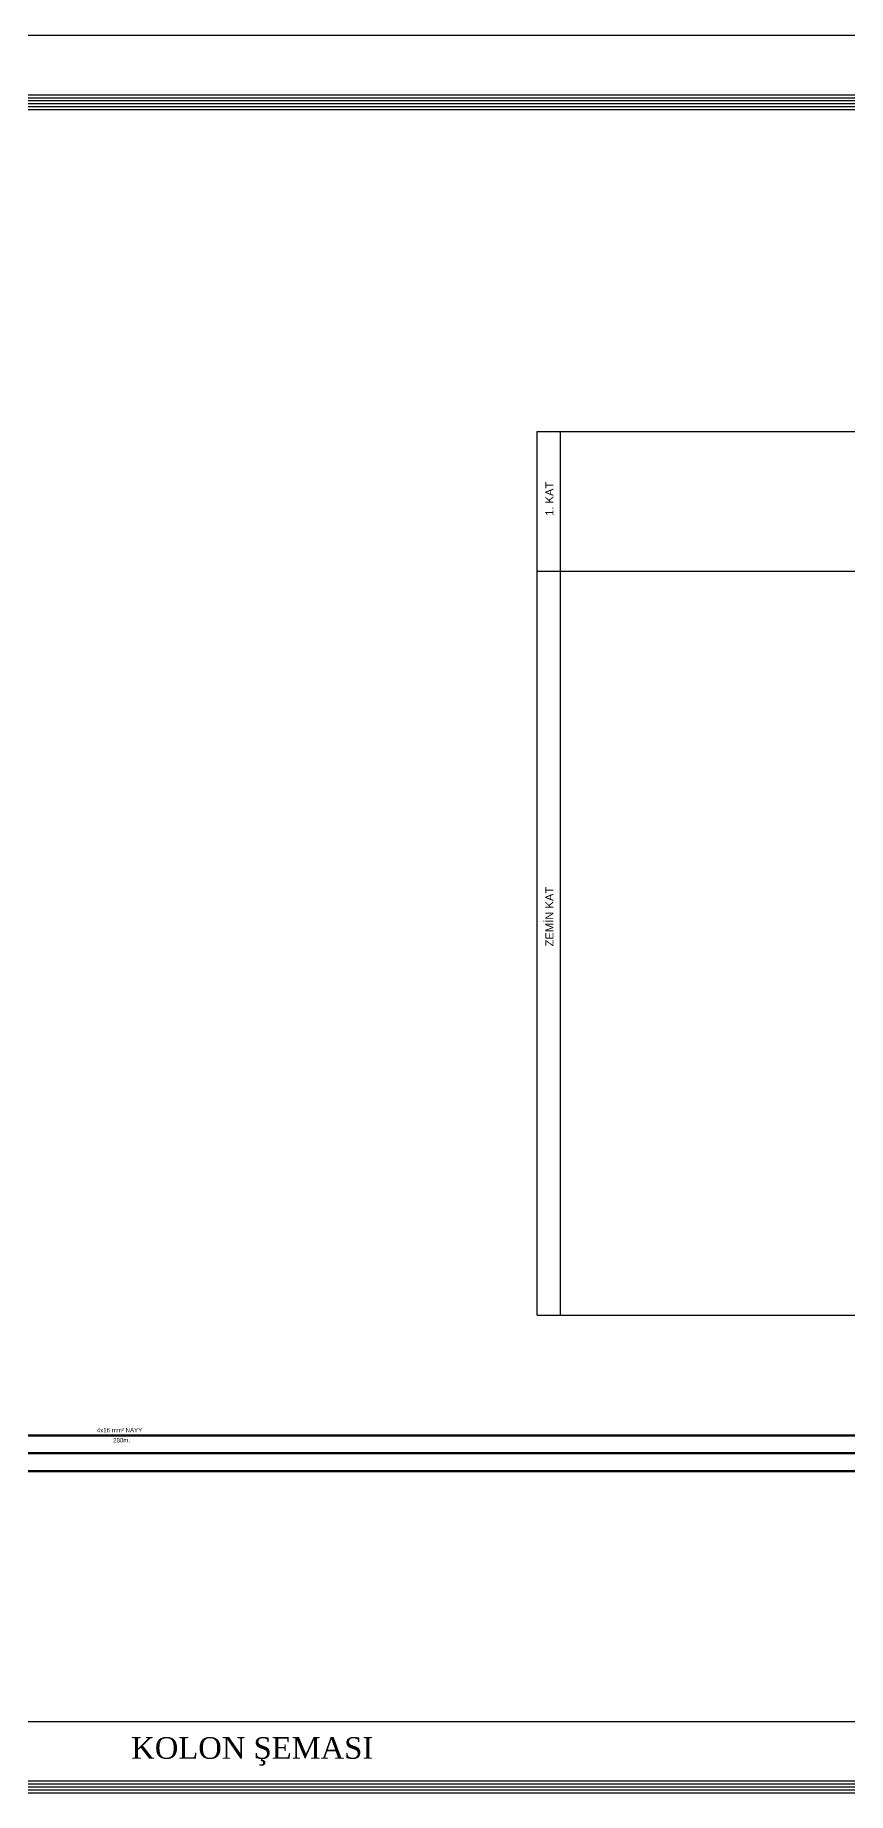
# Model space of a CAD drawing. Header units: millimetres. Extents: x 2046 to 14753, y 2361 to 29276.
# Drawn here: x 6694 to 8059, y 2361 to 5313 of the extents above; entities that cross this region are included whole.
import ezdxf

# ---------------------------------------------------------------- set-up
doc = ezdxf.new("R2010")
doc.units = ezdxf.units.MM
doc.layers.add('AYD', color=3, linetype='Continuous')
doc.layers.add('MYKUVVET', color=1, linetype='Continuous')
for name, color, linetype, lineweight in [('HAT_ENH', 56, 'Continuous', 9), ('KOLON HATTI  0.60 mm', 91, 'Continuous', 53), ('yazi', 251, 'Continuous', 25)]:
    doc.layers.add(name, color=color, linetype=linetype, lineweight=lineweight)
doc.styles.add('Elektrik Yazı', font='times.ttf')
doc.styles.get("Standard").update_dxf_attribs({"font": 'arial.ttf'})
doc.styles.add('STYLE1', font='arial.ttf', dxfattribs={"height": 60})

msp = doc.modelspace()

# ---------------------------------------------------------------- linework, layer by layer
at = {"layer": 'KOLON HATTI  0.60 mm'}
for p, q in [((6138.781, 2961.616), (8225.299, 2961.616)), ((6024.901, 2931.616), (8305.089, 2931.616)), ((5911.476, 2901.616), (8438.042, 2901.616))]:
    msp.add_line(p, q, dxfattribs=at)
at = {"layer": 'MYKUVVET', "color": 8}
for p, q in [((7537.066, 3163.262), (7537.075, 4647.712)), ((7537.075, 4647.712), (8905.23, 4647.712)), ((7576.546, 3163.262), (7576.546, 4647.712)), ((7537.075, 4412.847), (8905.23, 4412.847)), ((7537.066, 3163.262), (8905.23, 3163.262))]:
    msp.add_line(p, q, dxfattribs=at)
at = {"layer": 'yazi'}
for p, q in [((3005.515, 5198.146), (11474.215, 5198.146)), ((3010.515, 5203.146), (11469.215, 5203.146)), ((3015.515, 5208.146), (11464.215, 5208.146)), ((3020.515, 5213.146), (11484.215, 5213.146)), ((2995.515, 5188.146), (11484.215, 5188.146)), ((3000.515, 5193.146), (11479.215, 5193.146))]:
    msp.add_line(p, q, dxfattribs=at)
for points in [[(3015.515, 5313.146), (11484.215, 5313.146)], [(3015.515, 2481.267), (11464.215, 2481.267)], [(3000.515, 2366.267), (11479.215, 2366.267)], [(3005.515, 2371.267), (11474.215, 2371.267)], [(3010.515, 2376.267), (11469.215, 2376.267)], [(3015.515, 2381.267), (11464.215, 2381.267)], [(2995.515, 2361.267), (11484.215, 2361.267)]]:
    msp.add_lwpolyline(points, dxfattribs=at)

# ---------------------------------------------------------------- texts
at = {"layer": 'AYD', "style": 'STYLE1'}
for s, p in [('1. KAT', (7564.539, 4505.785)), ('ZEMİN KAT', (7564.539, 3782.745))]:
    msp.add_text(s, height=13.44, rotation=90, dxfattribs=at).set_placement(p)
at = {"layer": 'HAT_ENH', "color": 1, "char_height": 7.31586, "width": 107.2577, "attachment_point": 1, "rotation": 359.990874}
for s, insert in [('\\A1;4x16 mm² NAYY', (6797.651, 2974.074)), ('\\A1;\\pi40.02014;280m.', (6785.007, 2957.034))]:
    msp.add_mtext(s, dxfattribs=dict(at, insert=insert))
at = {"layer": 'yazi', "lineweight": 30, "insert": (6855.386, 2454.792), "char_height": 36.27535, "width": 737.82109, "attachment_point": 1, "style": 'Elektrik Yazı'}
msp.add_mtext('KOLON ŞEMASI', dxfattribs=at)

doc.saveas('drawing.dxf')
